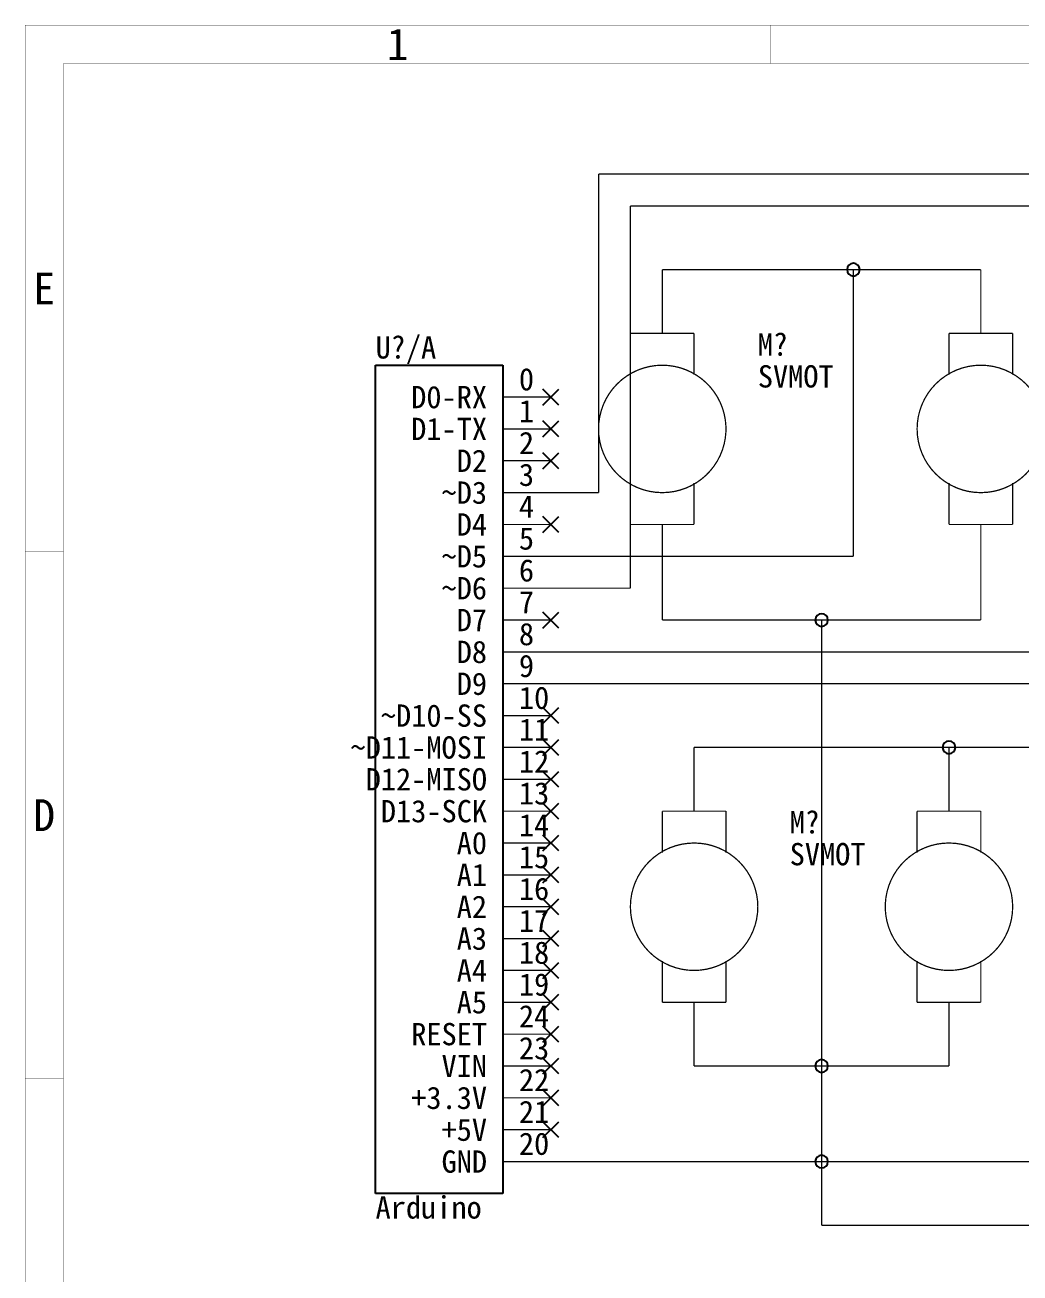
# Model space of a CAD drawing. Extents: x 0 to 11693, y 0 to 8268.
# Drawn here: x 0 to 3123, y 4350 to 8268 of the extents above; entities that cross this region are included whole.
import ezdxf
from ezdxf.enums import TextEntityAlignment as Align

# ---------------------------------------------------------------- set-up
doc = ezdxf.new("R2010")
doc.units = 0
doc.layers.get('0').update_dxf_attribs({"linetype": 'CONTINUOUS'})
for name, color, linetype in [('Graphic', 9, 'CONTINUOUS'), ('Junction', 8, 'CONTINUOUS'), ('Part', 2, 'CONTINUOUS'), ('Pin', 3, 'CONTINUOUS'), ('PinName', 4, 'CONTINUOUS'), ('PinNumber', 5, 'CONTINUOUS'), ('Signal', 6, 'CONTINUOUS'), ('Text', 1, 'CONTINUOUS')]:
    doc.layers.add(name, color=color, linetype=linetype)

# ---------------------------------------------------------------- blocks, each defined once
blk = doc.blocks.new('CSI_PART_POLYGON_109', base_point=(1100, 7200))
at = {"layer": 'Part', "linetype": 'CONTINUOUS'}
for p, q in [((1100, 7200), (1500, 7200)), ((1100, 4600), (1100, 7200)), ((1500, 7200), (1500, 4600)), ((1500, 4600), (1100, 4600))]:
    blk.add_line(p, q, dxfattribs=at)
blk = doc.blocks.new('CSI_PART_PIN_110', base_point=(1500, 7000))
at = {"layer": 'Pin', "linetype": 'CONTINUOUS', "const_width": 4}
blk.add_lwpolyline([(1500, 7000), (1650, 7000)], dxfattribs=at)
at = {"layer": 'PinNumber', "linetype": 'CONTINUOUS'}
for points in [[(1625, 6975), (1675, 7025)], [(1675, 6975), (1625, 7025)]]:
    blk.add_lwpolyline(points, dxfattribs=at)
at = {"layer": 'PinName', "linetype": 'CONTINUOUS'}
blk.add_text('D1-TX', height=70, dxfattribs=at).set_placement((1450, 7000), align=Align.MIDDLE_RIGHT)
at = {"layer": 'PinNumber', "linetype": 'CONTINUOUS'}
blk.add_text('1', height=70, dxfattribs=at).set_placement((1550, 7000), align=Align.BOTTOM_LEFT)
blk = doc.blocks.new('CSI_PART_PIN_111', base_point=(1500, 6900))
at = {"layer": 'Pin', "linetype": 'CONTINUOUS', "const_width": 4}
blk.add_lwpolyline([(1500, 6900), (1650, 6900)], dxfattribs=at)
at = {"layer": 'PinNumber', "linetype": 'CONTINUOUS'}
for points in [[(1625, 6875), (1675, 6925)], [(1675, 6875), (1625, 6925)]]:
    blk.add_lwpolyline(points, dxfattribs=at)
at = {"layer": 'PinName', "linetype": 'CONTINUOUS'}
blk.add_text('D2', height=70, dxfattribs=at).set_placement((1450, 6900), align=Align.MIDDLE_RIGHT)
at = {"layer": 'PinNumber', "linetype": 'CONTINUOUS'}
blk.add_text('2', height=70, dxfattribs=at).set_placement((1550, 6900), align=Align.BOTTOM_LEFT)
blk = doc.blocks.new('CSI_PART_PIN_112', base_point=(1500, 6700))
at = {"layer": 'Pin', "linetype": 'CONTINUOUS', "const_width": 4}
blk.add_lwpolyline([(1500, 6700), (1650, 6700)], dxfattribs=at)
at = {"layer": 'PinNumber', "linetype": 'CONTINUOUS'}
for points in [[(1625, 6675), (1675, 6725)], [(1675, 6675), (1625, 6725)]]:
    blk.add_lwpolyline(points, dxfattribs=at)
at = {"layer": 'PinName', "linetype": 'CONTINUOUS'}
blk.add_text('D4', height=70, dxfattribs=at).set_placement((1450, 6700), align=Align.MIDDLE_RIGHT)
at = {"layer": 'PinNumber', "linetype": 'CONTINUOUS'}
blk.add_text('4', height=70, dxfattribs=at).set_placement((1550, 6700), align=Align.BOTTOM_LEFT)
blk = doc.blocks.new('CSI_PART_PIN_113', base_point=(1500, 6400))
at = {"layer": 'Pin', "linetype": 'CONTINUOUS', "const_width": 4}
blk.add_lwpolyline([(1500, 6400), (1650, 6400)], dxfattribs=at)
at = {"layer": 'PinNumber', "linetype": 'CONTINUOUS'}
for points in [[(1625, 6375), (1675, 6425)], [(1675, 6375), (1625, 6425)]]:
    blk.add_lwpolyline(points, dxfattribs=at)
at = {"layer": 'PinName', "linetype": 'CONTINUOUS'}
blk.add_text('D7', height=70, dxfattribs=at).set_placement((1450, 6400), align=Align.MIDDLE_RIGHT)
at = {"layer": 'PinNumber', "linetype": 'CONTINUOUS'}
blk.add_text('7', height=70, dxfattribs=at).set_placement((1550, 6400), align=Align.BOTTOM_LEFT)
blk = doc.blocks.new('CSI_PART_PIN_114', base_point=(1500, 6300))
at = {"layer": 'Pin', "linetype": 'CONTINUOUS', "const_width": 4}
blk.add_lwpolyline([(1500, 6300), (1650, 6300)], dxfattribs=at)
at = {"layer": 'PinName', "linetype": 'CONTINUOUS'}
blk.add_text('D8', height=70, dxfattribs=at).set_placement((1450, 6300), align=Align.MIDDLE_RIGHT)
at = {"layer": 'PinNumber', "linetype": 'CONTINUOUS'}
blk.add_text('8', height=70, dxfattribs=at).set_placement((1550, 6300), align=Align.BOTTOM_LEFT)
blk = doc.blocks.new('CSI_PART_PIN_115', base_point=(1500, 6200))
at = {"layer": 'Pin', "linetype": 'CONTINUOUS', "const_width": 4}
blk.add_lwpolyline([(1500, 6200), (1650, 6200)], dxfattribs=at)
at = {"layer": 'PinName', "linetype": 'CONTINUOUS'}
blk.add_text('D9', height=70, dxfattribs=at).set_placement((1450, 6200), align=Align.MIDDLE_RIGHT)
at = {"layer": 'PinNumber', "linetype": 'CONTINUOUS'}
blk.add_text('9', height=70, dxfattribs=at).set_placement((1550, 6200), align=Align.BOTTOM_LEFT)
blk = doc.blocks.new('CSI_PART_PIN_116', base_point=(1500, 6800))
at = {"layer": 'Pin', "linetype": 'CONTINUOUS', "const_width": 4}
blk.add_lwpolyline([(1500, 6800), (1650, 6800)], dxfattribs=at)
at = {"layer": 'PinName', "linetype": 'CONTINUOUS'}
blk.add_text('~D3', height=70, dxfattribs=at).set_placement((1450, 6800), align=Align.MIDDLE_RIGHT)
at = {"layer": 'PinNumber', "linetype": 'CONTINUOUS'}
blk.add_text('3', height=70, dxfattribs=at).set_placement((1550, 6800), align=Align.BOTTOM_LEFT)
blk = doc.blocks.new('CSI_PART_PIN_117', base_point=(1500, 6600))
at = {"layer": 'Pin', "linetype": 'CONTINUOUS', "const_width": 4}
blk.add_lwpolyline([(1500, 6600), (1650, 6600)], dxfattribs=at)
at = {"layer": 'PinName', "linetype": 'CONTINUOUS'}
blk.add_text('~D5', height=70, dxfattribs=at).set_placement((1450, 6600), align=Align.MIDDLE_RIGHT)
at = {"layer": 'PinNumber', "linetype": 'CONTINUOUS'}
blk.add_text('5', height=70, dxfattribs=at).set_placement((1550, 6600), align=Align.BOTTOM_LEFT)
blk = doc.blocks.new('CSI_PART_PIN_118', base_point=(1500, 6500))
at = {"layer": 'Pin', "linetype": 'CONTINUOUS', "const_width": 4}
blk.add_lwpolyline([(1500, 6500), (1650, 6500)], dxfattribs=at)
at = {"layer": 'PinName', "linetype": 'CONTINUOUS'}
blk.add_text('~D6', height=70, dxfattribs=at).set_placement((1450, 6500), align=Align.MIDDLE_RIGHT)
at = {"layer": 'PinNumber', "linetype": 'CONTINUOUS'}
blk.add_text('6', height=70, dxfattribs=at).set_placement((1550, 6500), align=Align.BOTTOM_LEFT)
blk = doc.blocks.new('CSI_PART_PIN_119', base_point=(1500, 6100))
at = {"layer": 'Pin', "linetype": 'CONTINUOUS', "const_width": 4}
blk.add_lwpolyline([(1500, 6100), (1650, 6100)], dxfattribs=at)
at = {"layer": 'PinNumber', "linetype": 'CONTINUOUS'}
for points in [[(1625, 6075), (1675, 6125)], [(1675, 6075), (1625, 6125)]]:
    blk.add_lwpolyline(points, dxfattribs=at)
at = {"layer": 'PinName', "linetype": 'CONTINUOUS'}
blk.add_text('~D10-SS', height=70, dxfattribs=at).set_placement((1450, 6100), align=Align.MIDDLE_RIGHT)
at = {"layer": 'PinNumber', "linetype": 'CONTINUOUS'}
blk.add_text('10', height=70, dxfattribs=at).set_placement((1550, 6100), align=Align.BOTTOM_LEFT)
blk = doc.blocks.new('CSI_PART_PIN_120', base_point=(1500, 6000))
at = {"layer": 'Pin', "linetype": 'CONTINUOUS', "const_width": 4}
blk.add_lwpolyline([(1500, 6000), (1650, 6000)], dxfattribs=at)
at = {"layer": 'PinNumber', "linetype": 'CONTINUOUS'}
for points in [[(1625, 5975), (1675, 6025)], [(1675, 5975), (1625, 6025)]]:
    blk.add_lwpolyline(points, dxfattribs=at)
at = {"layer": 'PinName', "linetype": 'CONTINUOUS'}
blk.add_text('~D11-MOSI', height=70, dxfattribs=at).set_placement((1450, 6000), align=Align.MIDDLE_RIGHT)
at = {"layer": 'PinNumber', "linetype": 'CONTINUOUS'}
blk.add_text('11', height=70, dxfattribs=at).set_placement((1550, 6000), align=Align.BOTTOM_LEFT)
blk = doc.blocks.new('CSI_PART_PIN_121', base_point=(1500, 5900))
at = {"layer": 'Pin', "linetype": 'CONTINUOUS', "const_width": 4}
blk.add_lwpolyline([(1500, 5900), (1650, 5900)], dxfattribs=at)
at = {"layer": 'PinNumber', "linetype": 'CONTINUOUS'}
for points in [[(1625, 5875), (1675, 5925)], [(1675, 5875), (1625, 5925)]]:
    blk.add_lwpolyline(points, dxfattribs=at)
at = {"layer": 'PinName', "linetype": 'CONTINUOUS'}
blk.add_text('D12-MISO', height=70, dxfattribs=at).set_placement((1450, 5900), align=Align.MIDDLE_RIGHT)
at = {"layer": 'PinNumber', "linetype": 'CONTINUOUS'}
blk.add_text('12', height=70, dxfattribs=at).set_placement((1550, 5900), align=Align.BOTTOM_LEFT)
blk = doc.blocks.new('CSI_PART_PIN_122', base_point=(1500, 5800))
at = {"layer": 'Pin', "linetype": 'CONTINUOUS', "const_width": 4}
blk.add_lwpolyline([(1500, 5800), (1650, 5800)], dxfattribs=at)
at = {"layer": 'PinNumber', "linetype": 'CONTINUOUS'}
for points in [[(1625, 5775), (1675, 5825)], [(1675, 5775), (1625, 5825)]]:
    blk.add_lwpolyline(points, dxfattribs=at)
at = {"layer": 'PinName', "linetype": 'CONTINUOUS'}
blk.add_text('D13-SCK', height=70, dxfattribs=at).set_placement((1450, 5800), align=Align.MIDDLE_RIGHT)
at = {"layer": 'PinNumber', "linetype": 'CONTINUOUS'}
blk.add_text('13', height=70, dxfattribs=at).set_placement((1550, 5800), align=Align.BOTTOM_LEFT)
blk = doc.blocks.new('CSI_PART_PIN_123', base_point=(1500, 5700))
at = {"layer": 'Pin', "linetype": 'CONTINUOUS', "const_width": 4}
blk.add_lwpolyline([(1500, 5700), (1650, 5700)], dxfattribs=at)
at = {"layer": 'PinNumber', "linetype": 'CONTINUOUS'}
for points in [[(1625, 5675), (1675, 5725)], [(1675, 5675), (1625, 5725)]]:
    blk.add_lwpolyline(points, dxfattribs=at)
at = {"layer": 'PinName', "linetype": 'CONTINUOUS'}
blk.add_text('A0', height=70, dxfattribs=at).set_placement((1450, 5700), align=Align.MIDDLE_RIGHT)
at = {"layer": 'PinNumber', "linetype": 'CONTINUOUS'}
blk.add_text('14', height=70, dxfattribs=at).set_placement((1550, 5700), align=Align.BOTTOM_LEFT)
blk = doc.blocks.new('CSI_PART_PIN_124', base_point=(1500, 5600))
at = {"layer": 'Pin', "linetype": 'CONTINUOUS', "const_width": 4}
blk.add_lwpolyline([(1500, 5600), (1650, 5600)], dxfattribs=at)
at = {"layer": 'PinNumber', "linetype": 'CONTINUOUS'}
for points in [[(1625, 5575), (1675, 5625)], [(1675, 5575), (1625, 5625)]]:
    blk.add_lwpolyline(points, dxfattribs=at)
at = {"layer": 'PinName', "linetype": 'CONTINUOUS'}
blk.add_text('A1', height=70, dxfattribs=at).set_placement((1450, 5600), align=Align.MIDDLE_RIGHT)
at = {"layer": 'PinNumber', "linetype": 'CONTINUOUS'}
blk.add_text('15', height=70, dxfattribs=at).set_placement((1550, 5600), align=Align.BOTTOM_LEFT)
blk = doc.blocks.new('CSI_PART_PIN_125', base_point=(1500, 5500))
at = {"layer": 'Pin', "linetype": 'CONTINUOUS', "const_width": 4}
blk.add_lwpolyline([(1500, 5500), (1650, 5500)], dxfattribs=at)
at = {"layer": 'PinNumber', "linetype": 'CONTINUOUS'}
for points in [[(1625, 5475), (1675, 5525)], [(1675, 5475), (1625, 5525)]]:
    blk.add_lwpolyline(points, dxfattribs=at)
at = {"layer": 'PinName', "linetype": 'CONTINUOUS'}
blk.add_text('A2', height=70, dxfattribs=at).set_placement((1450, 5500), align=Align.MIDDLE_RIGHT)
at = {"layer": 'PinNumber', "linetype": 'CONTINUOUS'}
blk.add_text('16', height=70, dxfattribs=at).set_placement((1550, 5500), align=Align.BOTTOM_LEFT)
blk = doc.blocks.new('CSI_PART_PIN_126', base_point=(1500, 5400))
at = {"layer": 'Pin', "linetype": 'CONTINUOUS', "const_width": 4}
blk.add_lwpolyline([(1500, 5400), (1650, 5400)], dxfattribs=at)
at = {"layer": 'PinNumber', "linetype": 'CONTINUOUS'}
for points in [[(1625, 5375), (1675, 5425)], [(1675, 5375), (1625, 5425)]]:
    blk.add_lwpolyline(points, dxfattribs=at)
at = {"layer": 'PinName', "linetype": 'CONTINUOUS'}
blk.add_text('A3', height=70, dxfattribs=at).set_placement((1450, 5400), align=Align.MIDDLE_RIGHT)
at = {"layer": 'PinNumber', "linetype": 'CONTINUOUS'}
blk.add_text('17', height=70, dxfattribs=at).set_placement((1550, 5400), align=Align.BOTTOM_LEFT)
blk = doc.blocks.new('CSI_PART_PIN_127', base_point=(1500, 5300))
at = {"layer": 'Pin', "linetype": 'CONTINUOUS', "const_width": 4}
blk.add_lwpolyline([(1500, 5300), (1650, 5300)], dxfattribs=at)
at = {"layer": 'PinNumber', "linetype": 'CONTINUOUS'}
for points in [[(1625, 5275), (1675, 5325)], [(1675, 5275), (1625, 5325)]]:
    blk.add_lwpolyline(points, dxfattribs=at)
at = {"layer": 'PinName', "linetype": 'CONTINUOUS'}
blk.add_text('A4', height=70, dxfattribs=at).set_placement((1450, 5300), align=Align.MIDDLE_RIGHT)
at = {"layer": 'PinNumber', "linetype": 'CONTINUOUS'}
blk.add_text('18', height=70, dxfattribs=at).set_placement((1550, 5300), align=Align.BOTTOM_LEFT)
blk = doc.blocks.new('CSI_PART_PIN_128', base_point=(1500, 5200))
at = {"layer": 'Pin', "linetype": 'CONTINUOUS', "const_width": 4}
blk.add_lwpolyline([(1500, 5200), (1650, 5200)], dxfattribs=at)
at = {"layer": 'PinNumber', "linetype": 'CONTINUOUS'}
for points in [[(1625, 5175), (1675, 5225)], [(1675, 5175), (1625, 5225)]]:
    blk.add_lwpolyline(points, dxfattribs=at)
at = {"layer": 'PinName', "linetype": 'CONTINUOUS'}
blk.add_text('A5', height=70, dxfattribs=at).set_placement((1450, 5200), align=Align.MIDDLE_RIGHT)
at = {"layer": 'PinNumber', "linetype": 'CONTINUOUS'}
blk.add_text('19', height=70, dxfattribs=at).set_placement((1550, 5200), align=Align.BOTTOM_LEFT)
blk = doc.blocks.new('CSI_PART_PIN_129', base_point=(1500, 4800))
at = {"layer": 'Pin', "linetype": 'CONTINUOUS', "const_width": 4}
blk.add_lwpolyline([(1500, 4800), (1650, 4800)], dxfattribs=at)
at = {"layer": 'PinNumber', "linetype": 'CONTINUOUS'}
for points in [[(1625, 4775), (1675, 4825)], [(1675, 4775), (1625, 4825)]]:
    blk.add_lwpolyline(points, dxfattribs=at)
at = {"layer": 'PinName', "linetype": 'CONTINUOUS'}
blk.add_text('+5V', height=70, dxfattribs=at).set_placement((1450, 4800), align=Align.MIDDLE_RIGHT)
at = {"layer": 'PinNumber', "linetype": 'CONTINUOUS'}
blk.add_text('21', height=70, dxfattribs=at).set_placement((1550, 4800), align=Align.BOTTOM_LEFT)
blk = doc.blocks.new('CSI_PART_PIN_130', base_point=(1500, 4900))
at = {"layer": 'Pin', "linetype": 'CONTINUOUS', "const_width": 4}
blk.add_lwpolyline([(1500, 4900), (1650, 4900)], dxfattribs=at)
at = {"layer": 'PinNumber', "linetype": 'CONTINUOUS'}
for points in [[(1625, 4875), (1675, 4925)], [(1675, 4875), (1625, 4925)]]:
    blk.add_lwpolyline(points, dxfattribs=at)
at = {"layer": 'PinName', "linetype": 'CONTINUOUS'}
blk.add_text('+3.3V', height=70, dxfattribs=at).set_placement((1450, 4900), align=Align.MIDDLE_RIGHT)
at = {"layer": 'PinNumber', "linetype": 'CONTINUOUS'}
blk.add_text('22', height=70, dxfattribs=at).set_placement((1550, 4900), align=Align.BOTTOM_LEFT)
blk = doc.blocks.new('CSI_PART_PIN_131', base_point=(1500, 4700))
at = {"layer": 'Pin', "linetype": 'CONTINUOUS', "const_width": 4}
blk.add_lwpolyline([(1500, 4700), (1650, 4700)], dxfattribs=at)
at = {"layer": 'PinName', "linetype": 'CONTINUOUS'}
blk.add_text('GND', height=70, dxfattribs=at).set_placement((1450, 4700), align=Align.MIDDLE_RIGHT)
at = {"layer": 'PinNumber', "linetype": 'CONTINUOUS'}
blk.add_text('20', height=70, dxfattribs=at).set_placement((1550, 4700), align=Align.BOTTOM_LEFT)
blk = doc.blocks.new('CSI_PART_PIN_132', base_point=(1500, 5000))
at = {"layer": 'Pin', "linetype": 'CONTINUOUS', "const_width": 4}
blk.add_lwpolyline([(1500, 5000), (1650, 5000)], dxfattribs=at)
at = {"layer": 'PinNumber', "linetype": 'CONTINUOUS'}
for points in [[(1625, 4975), (1675, 5025)], [(1675, 4975), (1625, 5025)]]:
    blk.add_lwpolyline(points, dxfattribs=at)
at = {"layer": 'PinName', "linetype": 'CONTINUOUS'}
blk.add_text('VIN', height=70, dxfattribs=at).set_placement((1450, 5000), align=Align.MIDDLE_RIGHT)
at = {"layer": 'PinNumber', "linetype": 'CONTINUOUS'}
blk.add_text('23', height=70, dxfattribs=at).set_placement((1550, 5000), align=Align.BOTTOM_LEFT)
blk = doc.blocks.new('CSI_PART_PIN_133', base_point=(1500, 5100))
at = {"layer": 'Pin', "linetype": 'CONTINUOUS', "const_width": 4}
blk.add_lwpolyline([(1500, 5100), (1650, 5100)], dxfattribs=at)
at = {"layer": 'PinNumber', "linetype": 'CONTINUOUS'}
for points in [[(1625, 5075), (1675, 5125)], [(1675, 5075), (1625, 5125)]]:
    blk.add_lwpolyline(points, dxfattribs=at)
at = {"layer": 'PinName', "linetype": 'CONTINUOUS'}
blk.add_text('RESET', height=70, dxfattribs=at).set_placement((1450, 5100), align=Align.MIDDLE_RIGHT)
at = {"layer": 'PinNumber', "linetype": 'CONTINUOUS'}
blk.add_text('24', height=70, dxfattribs=at).set_placement((1550, 5100), align=Align.BOTTOM_LEFT)
blk = doc.blocks.new('CSI_PART_PIN_134', base_point=(1500, 7100))
at = {"layer": 'Pin', "linetype": 'CONTINUOUS', "const_width": 4}
blk.add_lwpolyline([(1500, 7100), (1650, 7100)], dxfattribs=at)
at = {"layer": 'PinNumber', "linetype": 'CONTINUOUS'}
for points in [[(1625, 7075), (1675, 7125)], [(1675, 7075), (1625, 7125)]]:
    blk.add_lwpolyline(points, dxfattribs=at)
at = {"layer": 'PinName', "linetype": 'CONTINUOUS'}
blk.add_text('D0-RX', height=70, dxfattribs=at).set_placement((1450, 7100), align=Align.MIDDLE_RIGHT)
at = {"layer": 'PinNumber', "linetype": 'CONTINUOUS'}
blk.add_text('0', height=70, dxfattribs=at).set_placement((1550, 7100), align=Align.BOTTOM_LEFT)
blk = doc.blocks.new('CSI_PART_108', base_point=(1100, 7200))
at = {"layer": 'Part', "linetype": 'CONTINUOUS', "const_width": 4}
for points in [[(1100, 7200), (1500, 7200)], [(1100, 4600), (1100, 7200)], [(1500, 7200), (1500, 4600)], [(1500, 4600), (1100, 4600)]]:
    blk.add_lwpolyline(points, dxfattribs=at)
at = {"linetype": 'CONTINUOUS'}
for name, p in [('CSI_PART_POLYGON_109', (1100, 7200)), ('CSI_PART_PIN_134', (1500, 7100)), ('CSI_PART_PIN_110', (1500, 7000)), ('CSI_PART_PIN_111', (1500, 6900)), ('CSI_PART_PIN_116', (1500, 6800)), ('CSI_PART_PIN_112', (1500, 6700)), ('CSI_PART_PIN_117', (1500, 6600)), ('CSI_PART_PIN_118', (1500, 6500)), ('CSI_PART_PIN_113', (1500, 6400)), ('CSI_PART_PIN_114', (1500, 6300)), ('CSI_PART_PIN_115', (1500, 6200)), ('CSI_PART_PIN_119', (1500, 6100)), ('CSI_PART_PIN_120', (1500, 6000)), ('CSI_PART_PIN_121', (1500, 5900)), ('CSI_PART_PIN_122', (1500, 5800)), ('CSI_PART_PIN_123', (1500, 5700)), ('CSI_PART_PIN_124', (1500, 5600)), ('CSI_PART_PIN_125', (1500, 5500)), ('CSI_PART_PIN_126', (1500, 5400)), ('CSI_PART_PIN_127', (1500, 5300)), ('CSI_PART_PIN_128', (1500, 5200)), ('CSI_PART_PIN_133', (1500, 5100)), ('CSI_PART_PIN_132', (1500, 5000)), ('CSI_PART_PIN_130', (1500, 4900)), ('CSI_PART_PIN_129', (1500, 4800)), ('CSI_PART_PIN_131', (1500, 4700))]:
    blk.add_blockref(name, p, dxfattribs=at)
at = {"layer": 'Part', "linetype": 'CONTINUOUS'}
for s, p in [('U?/A', (1100, 7200)), ('Arduino', (1100, 4500))]:
    blk.add_text(s, height=70, dxfattribs=at).set_placement(p, align=Align.BOTTOM_LEFT)
blk = doc.blocks.new('CSI_PART_PIN_205', base_point=(2100, 5200))
at = {"layer": 'Pin', "linetype": 'CONTINUOUS', "const_width": 4}
blk.add_lwpolyline([(2100, 5200), (2100, 5100)], dxfattribs=at)
blk = doc.blocks.new('CSI_PART_PIN_206', base_point=(2100, 5800))
at = {"layer": 'Pin', "linetype": 'CONTINUOUS', "const_width": 4}
blk.add_lwpolyline([(2100, 5800), (2100, 5900)], dxfattribs=at)
blk = doc.blocks.new('CSI_PART_204', base_point=(2000, 5300))
at = {"layer": 'Part', "linetype": 'CONTINUOUS', "const_width": 4}
for points in [[(2000, 5670), (2000, 5800)], [(2000, 5800), (2200, 5800)], [(2200, 5800), (2200, 5670)], [(2000, 5200), (2000, 5330)], [(2200, 5330), (2200, 5200)], [(2200, 5200), (2000, 5200)]]:
    blk.add_lwpolyline(points, dxfattribs=at)
for points in [[(2100, 5700, 1), (2100, 5300, 1)], [(2100, 5300, 1), (2100, 5700, 1)]]:
    blk.add_lwpolyline(points, format="xyb", dxfattribs=at)
at = {"linetype": 'CONTINUOUS'}
for name, p in [('CSI_PART_PIN_206', (2100, 5800)), ('CSI_PART_PIN_205', (2100, 5200))]:
    blk.add_blockref(name, p, dxfattribs=at)
at = {"layer": 'Part', "linetype": 'CONTINUOUS'}
for s, p in [('M?', (2400, 5800)), ('SVMOT', (2400, 5700))]:
    blk.add_text(s, height=70, dxfattribs=at).set_placement(p, align=Align.TOP_LEFT)
blk = doc.blocks.new('CSI_PART_PIN_208', base_point=(2900, 5200))
at = {"layer": 'Pin', "linetype": 'CONTINUOUS', "const_width": 4}
blk.add_lwpolyline([(2900, 5200), (2900, 5100)], dxfattribs=at)
blk = doc.blocks.new('CSI_PART_PIN_209', base_point=(2900, 5800))
at = {"layer": 'Pin', "linetype": 'CONTINUOUS', "const_width": 4}
blk.add_lwpolyline([(2900, 5800), (2900, 5900)], dxfattribs=at)
blk = doc.blocks.new('CSI_PART_207', base_point=(2800, 5300))
at = {"layer": 'Part', "linetype": 'CONTINUOUS', "const_width": 4}
for points in [[(2800, 5670), (2800, 5800)], [(2800, 5800), (3000, 5800)], [(3000, 5800), (3000, 5670)], [(2800, 5200), (2800, 5330)], [(3000, 5330), (3000, 5200)], [(3000, 5200), (2800, 5200)]]:
    blk.add_lwpolyline(points, dxfattribs=at)
for points in [[(2900, 5700, 1), (2900, 5300, 1)], [(2900, 5300, 1), (2900, 5700, 1)]]:
    blk.add_lwpolyline(points, format="xyb", dxfattribs=at)
at = {"linetype": 'CONTINUOUS'}
for name, p in [('CSI_PART_PIN_209', (2900, 5800)), ('CSI_PART_PIN_208', (2900, 5200))]:
    blk.add_blockref(name, p, dxfattribs=at)
at = {"layer": 'Part', "linetype": 'CONTINUOUS'}
for s, p in [('M?', (3200, 5800)), ('SVMOT', (3200, 5700))]:
    blk.add_text(s, height=70, dxfattribs=at).set_placement(p, align=Align.TOP_LEFT)
blk = doc.blocks.new('CSI_PART_PIN_211', base_point=(3000, 6700))
at = {"layer": 'Pin', "linetype": 'CONTINUOUS', "const_width": 4}
blk.add_lwpolyline([(3000, 6700), (3000, 6600)], dxfattribs=at)
blk = doc.blocks.new('CSI_PART_PIN_212', base_point=(3000, 7300))
at = {"layer": 'Pin', "linetype": 'CONTINUOUS', "const_width": 4}
blk.add_lwpolyline([(3000, 7300), (3000, 7400)], dxfattribs=at)
blk = doc.blocks.new('CSI_PART_210', base_point=(2900, 6800))
at = {"layer": 'Part', "linetype": 'CONTINUOUS', "const_width": 4}
for points in [[(2900, 7170), (2900, 7300)], [(2900, 7300), (3100, 7300)], [(3100, 7300), (3100, 7170)], [(2900, 6700), (2900, 6830)], [(3100, 6830), (3100, 6700)], [(3100, 6700), (2900, 6700)]]:
    blk.add_lwpolyline(points, dxfattribs=at)
for points in [[(3000, 7200, 1), (3000, 6800, 1)], [(3000, 6800, 1), (3000, 7200, 1)]]:
    blk.add_lwpolyline(points, format="xyb", dxfattribs=at)
at = {"linetype": 'CONTINUOUS'}
for name, p in [('CSI_PART_PIN_212', (3000, 7300)), ('CSI_PART_PIN_211', (3000, 6700))]:
    blk.add_blockref(name, p, dxfattribs=at)
at = {"layer": 'Part', "linetype": 'CONTINUOUS'}
for s, p in [('M?', (3300, 7300)), ('SVMOT', (3300, 7200))]:
    blk.add_text(s, height=70, dxfattribs=at).set_placement(p, align=Align.TOP_LEFT)
blk = doc.blocks.new('CSI_PART_PIN_214', base_point=(2000, 6700))
at = {"layer": 'Pin', "linetype": 'CONTINUOUS', "const_width": 4}
blk.add_lwpolyline([(2000, 6700), (2000, 6600)], dxfattribs=at)
blk = doc.blocks.new('CSI_PART_PIN_215', base_point=(2000, 7300))
at = {"layer": 'Pin', "linetype": 'CONTINUOUS', "const_width": 4}
blk.add_lwpolyline([(2000, 7300), (2000, 7400)], dxfattribs=at)
blk = doc.blocks.new('CSI_PART_213', base_point=(1900, 6800))
at = {"layer": 'Part', "linetype": 'CONTINUOUS', "const_width": 4}
for points in [[(1900, 7170), (1900, 7300)], [(1900, 7300), (2100, 7300)], [(2100, 7300), (2100, 7170)], [(1900, 6700), (1900, 6830)], [(2100, 6830), (2100, 6700)], [(2100, 6700), (1900, 6700)]]:
    blk.add_lwpolyline(points, dxfattribs=at)
for points in [[(2000, 7200, 1), (2000, 6800, 1)], [(2000, 6800, 1), (2000, 7200, 1)]]:
    blk.add_lwpolyline(points, format="xyb", dxfattribs=at)
at = {"linetype": 'CONTINUOUS'}
for name, p in [('CSI_PART_PIN_215', (2000, 7300)), ('CSI_PART_PIN_214', (2000, 6700))]:
    blk.add_blockref(name, p, dxfattribs=at)
at = {"layer": 'Part', "linetype": 'CONTINUOUS'}
for s, p in [('M?', (2300, 7300)), ('SVMOT', (2300, 7200))]:
    blk.add_text(s, height=70, dxfattribs=at).set_placement(p, align=Align.TOP_LEFT)
blk = doc.blocks.new('EPD')
at = {"layer": 'Graphic', "linetype": 'CONTINUOUS', "const_width": 1}
for points in [[(11692.9134, 8267.7164), (0, 8267.7164)], [(0, 8267.7164), (0, 0)], [(2338.5827, 8267.7164), (2338.5827, 8147.7164)], [(11572.9134, 8147.7164), (120, 8147.7164)], [(120, 8147.7164), (120, 120)], [(0, 6614.1731), (120, 6614.1731)], [(0, 4960.6298), (120, 4960.6298)]]:
    blk.add_lwpolyline(points, dxfattribs=at)
at = {"layer": 'Text', "linetype": 'CONTINUOUS'}
for s, p in [('1', (1169.2914, 8207.7164)), ('E', (60, 7440.9448)), ('D', (60, 5787.4015))]:
    blk.add_text(s, height=100, dxfattribs=at).set_placement(p, align=Align.MIDDLE_CENTER)

msp = doc.modelspace()

# ---------------------------------------------------------------- linework, layer by layer
at = {"layer": 'Junction', "linetype": 'CONTINUOUS'}
for points in [[(2600, 7520, 1), (2600, 7480, 1)], [(2600, 7480, 1), (2600, 7520, 1)], [(2500, 6420, 1), (2500, 6380, 1)], [(2500, 6380, 1), (2500, 6420, 1)], [(2900, 6020, 1), (2900, 5980, 1)], [(2900, 5980, 1), (2900, 6020, 1)], [(2500, 5020, 1), (2500, 4980, 1)], [(2500, 4980, 1), (2500, 5020, 1)], [(2500, 4720, 1), (2500, 4680, 1)], [(2500, 4680, 1), (2500, 4720, 1)]]:
    msp.add_lwpolyline(points, format="xyb", dxfattribs=at)
at = {"layer": 'Signal', "linetype": 'CONTINUOUS', "const_width": 4}
for points in [[(1800, 6800), (1800, 7800)], [(1800, 7800), (6900, 7800)], [(1900, 7700), (1900, 6500)], [(1900, 7700), (4800, 7700)], [(2000, 7500), (2000, 7400)], [(2000, 7500), (2600, 7500)], [(2600, 7500), (3000, 7500)], [(2600, 7500), (2600, 6600)], [(3000, 7400), (3000, 7500)], [(1650, 6800), (1800, 6800)], [(2600, 6600), (1650, 6600)], [(2000, 6600), (2000, 6400)], [(3000, 6400), (3000, 6600)], [(1900, 6500), (1650, 6500)], [(2000, 6400), (2500, 6400)], [(2500, 6400), (3000, 6400)], [(2500, 6400), (2500, 5000)], [(1650, 6300), (3750, 6300)], [(1650, 6200), (3750, 6200)], [(2100, 5900), (2100, 6000)], [(2100, 6000), (2900, 6000)], [(2900, 6000), (3300, 6000)], [(2900, 6000), (2900, 5900)], [(2100, 5100), (2100, 5000)], [(2900, 5000), (2900, 5100)], [(2100, 5000), (2500, 5000)], [(2500, 5000), (2900, 5000)], [(2500, 5000), (2500, 4700)], [(1650, 4700), (2500, 4700)], [(2500, 4700), (2500, 4500)], [(2500, 4700), (3750, 4700)], [(4600, 4500), (2500, 4500)]]:
    msp.add_lwpolyline(points, dxfattribs=at)

# ---------------------------------------------------------------- block references
at = {"linetype": 'CONTINUOUS'}
for name, p in [('EPD', (0, 0)), ('CSI_PART_108', (1100, 7200))]:
    msp.add_blockref(name, p, dxfattribs=at)
at = {"linetype": 'CONTINUOUS', "rotation": 0.002}
for name, p in [('CSI_PART_213', (1900, 6800)), ('CSI_PART_210', (2900, 6800)), ('CSI_PART_204', (2000, 5300)), ('CSI_PART_207', (2800, 5300))]:
    msp.add_blockref(name, p, dxfattribs=at)

doc.saveas('drawing.dxf')
